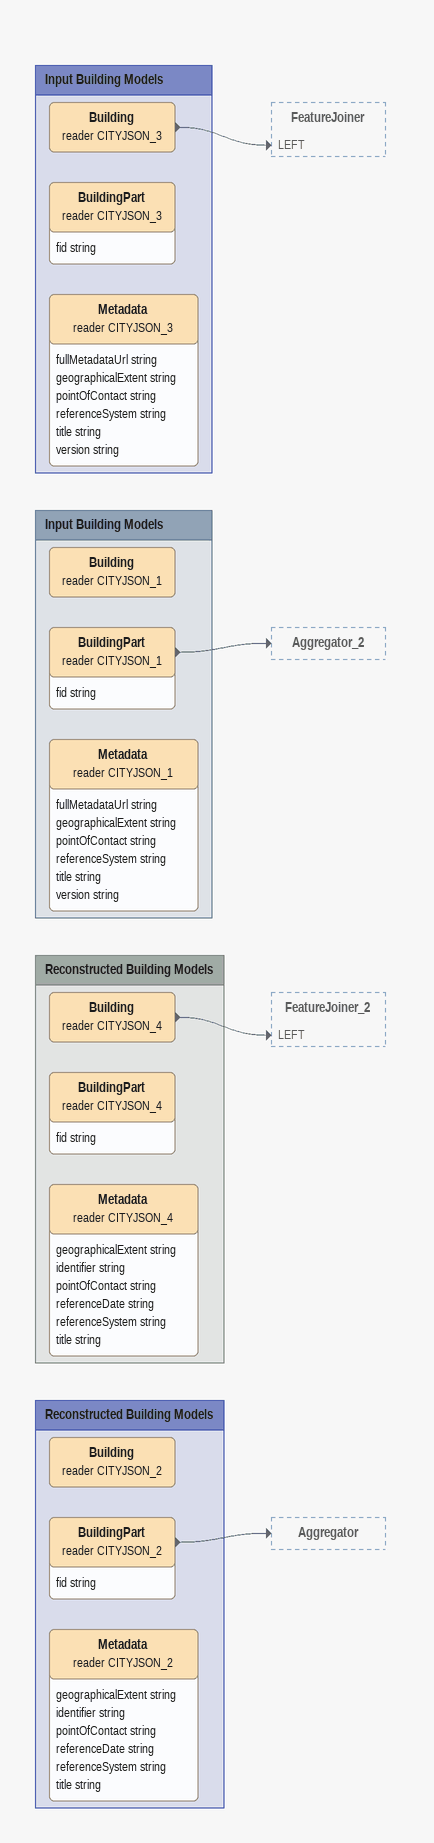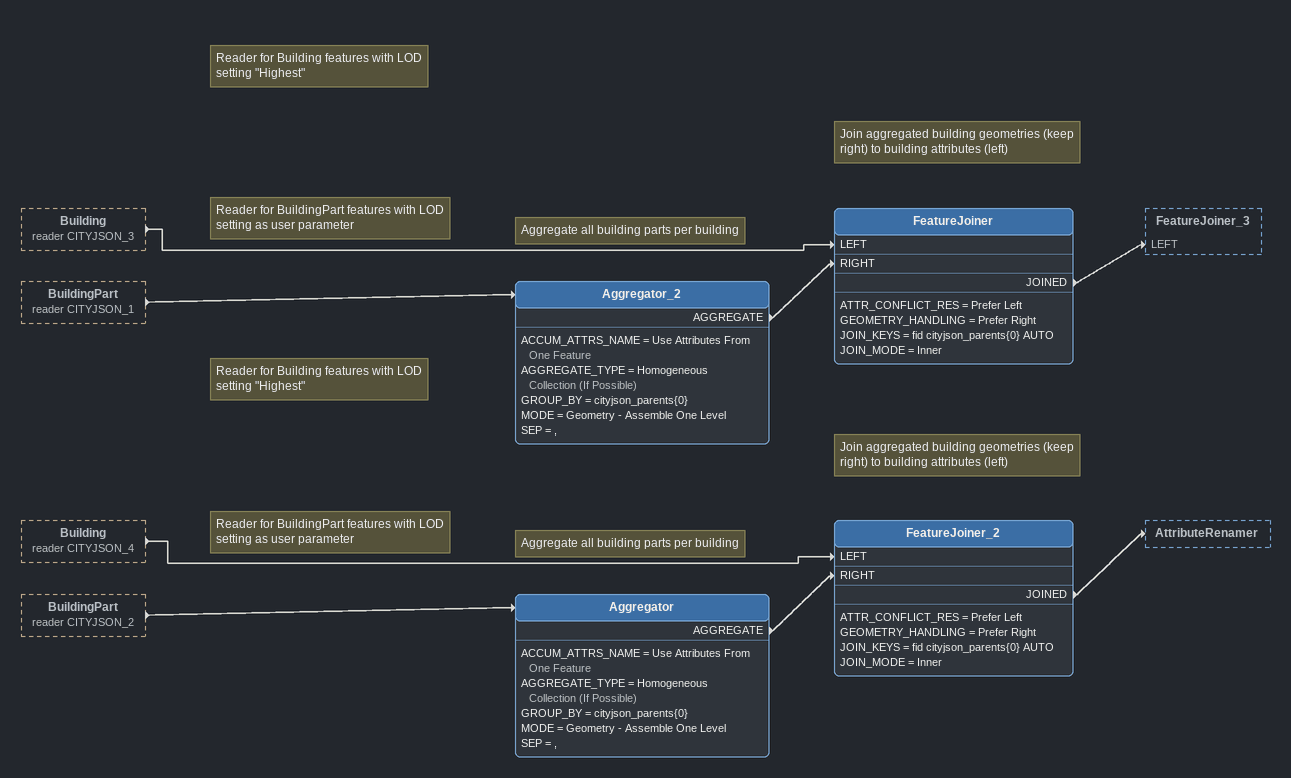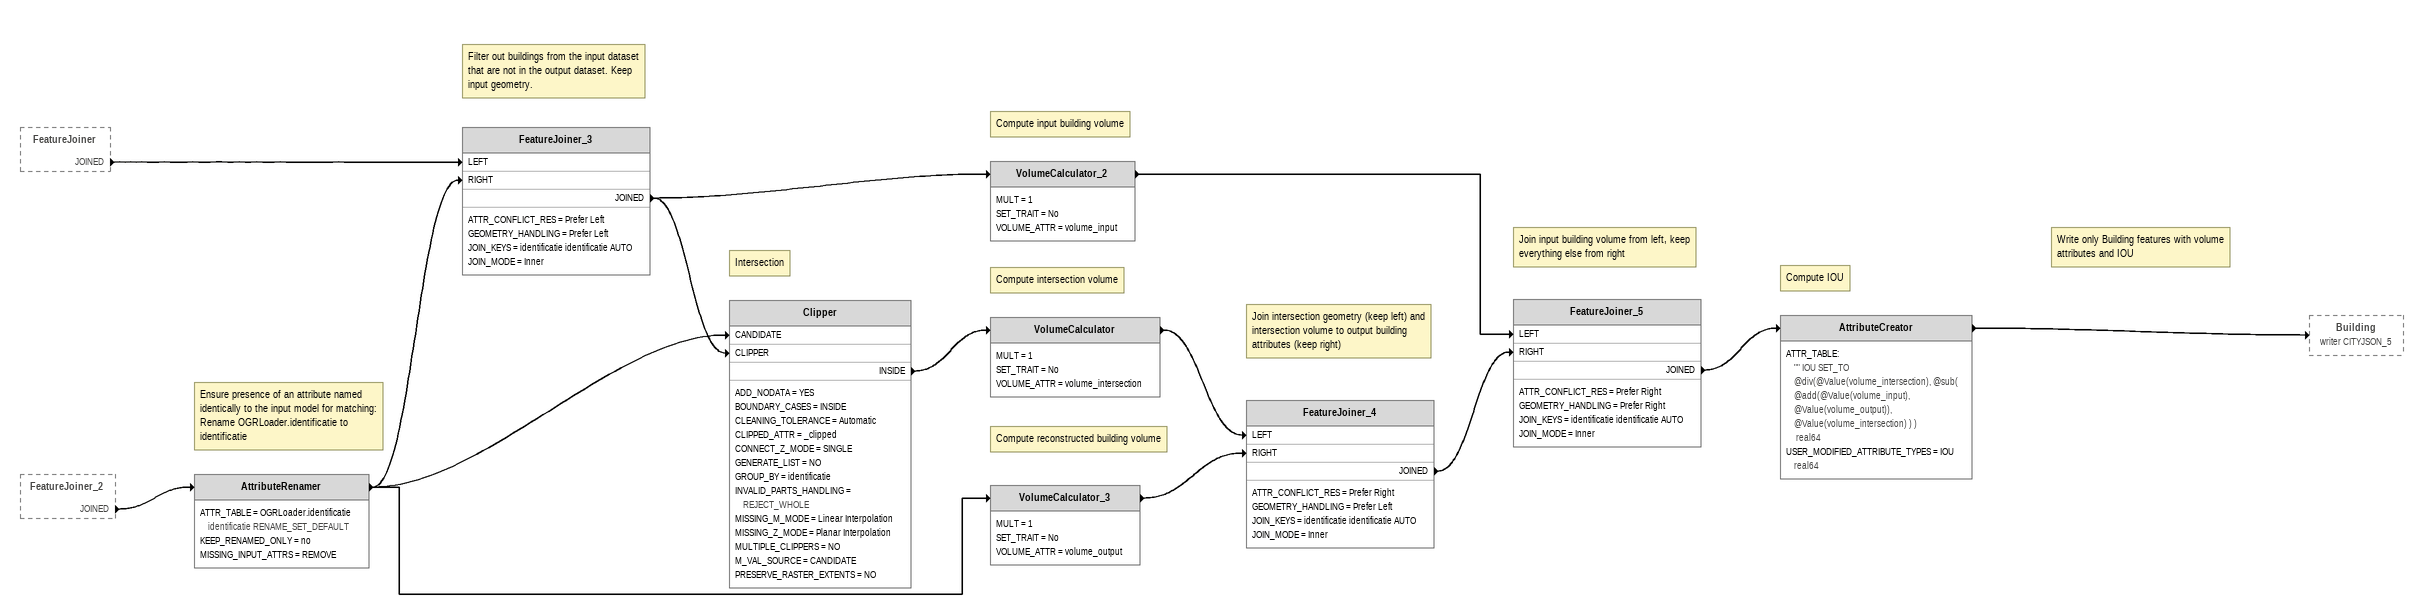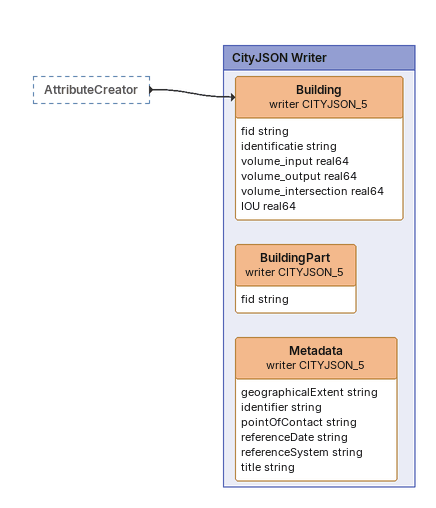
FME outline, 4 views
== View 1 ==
Bookmark: Input Building Models
Building (reader CITYJSON_3)
    -> FeatureJoiner [LEFT]
BuildingPart (reader CITYJSON_3)
    attributes: fid string
Metadata (reader CITYJSON_3)
    attributes: fullMetadataUrl string, geographicalExtent string, pointOfContact string, referenceSystem string, title string, version string

Bookmark: Input Building Models
Building (reader CITYJSON_1)
BuildingPart (reader CITYJSON_1)
    attributes: fid string
    -> Aggregator_2
Metadata (reader CITYJSON_1)
    attributes: fullMetadataUrl string, geographicalExtent string, pointOfContact string, referenceSystem string, title string, version string

Bookmark: Reconstructed Building Models
Building (reader CITYJSON_4)
    -> FeatureJoiner_2 [LEFT]
BuildingPart (reader CITYJSON_4)
    attributes: fid string
Metadata (reader CITYJSON_4)
    attributes: geographicalExtent string, identifier string, pointOfContact string, referenceDate string, referenceSystem string, title string

Bookmark: Reconstructed Building Models
Building (reader CITYJSON_2)
BuildingPart (reader CITYJSON_2)
    attributes: fid string
    -> Aggregator
Metadata (reader CITYJSON_2)
    attributes: geographicalExtent string, identifier string, pointOfContact string, referenceDate string, referenceSystem string, title string

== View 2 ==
Building (reader CITYJSON_3) [outside]
    -> FeatureJoiner [LEFT]
BuildingPart (reader CITYJSON_1) [outside]
    -> Aggregator_2
Building (reader CITYJSON_4) [outside]
    -> FeatureJoiner_2 [LEFT]
BuildingPart (reader CITYJSON_2) [outside]
    -> Aggregator
Note: Reader for Building features with LOD setting "Highest"
Note: Reader for BuildingPart features with LOD setting as user parameter
Note: Reader for Building features with LOD setting "Highest"
Note: Aggregate all building parts per building
Aggregator_2
    ACCUM_ATTRS_NAME = Use Attributes From One Feature
    AGGREGATE_TYPE = Homogeneous Collection (If Possible)
    GROUP_BY = cityjson_parents{0}
    MODE = Geometry - Assemble One Level
    SEP = ,
    AGGREGATE -> FeatureJoiner [RIGHT]
Note: Join aggregated building geometries (keep right) to building attributes (left)
FeatureJoiner
    ATTR_CONFLICT_RES = Prefer Left
    GEOMETRY_HANDLING = Prefer Right
    JOIN_KEYS = fid cityjson_parents{0} AUTO
    JOIN_MODE = Inner
    JOINED -> FeatureJoiner_3 [LEFT]
Note: Reader for BuildingPart features with LOD setting as user parameter
Note: Aggregate all building parts per building
Aggregator
    ACCUM_ATTRS_NAME = Use Attributes From One Feature
    AGGREGATE_TYPE = Homogeneous Collection (If Possible)
    GROUP_BY = cityjson_parents{0}
    MODE = Geometry - Assemble One Level
    SEP = ,
    AGGREGATE -> FeatureJoiner_2 [RIGHT]
Note: Join aggregated building geometries (keep right) to building attributes (left)
FeatureJoiner_2
    ATTR_CONFLICT_RES = Prefer Left
    GEOMETRY_HANDLING = Prefer Right
    JOIN_KEYS = fid cityjson_parents{0} AUTO
    JOIN_MODE = Inner
    JOINED -> AttributeRenamer

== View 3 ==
FeatureJoiner [outside]
    JOINED -> FeatureJoiner_3 [LEFT]
FeatureJoiner_2 [outside]
    JOINED -> AttributeRenamer
Note: Ensure presence of an attribute named identically to the input model for matching: / Rename OGRLoader.identificatie to identificatie
AttributeRenamer
    ATTR_TABLE = OGRLoader.identificatie identificatie RENAME_SET_DEFAULT
    KEEP_RENAMED_ONLY = no
    MISSING_INPUT_ATTRS = REMOVE
    -> FeatureJoiner_3 [RIGHT]
    -> Clipper [CANDIDATE]
    -> VolumeCalculator_3
Note: Filter out buildings from the input dataset that are not in the output dataset. Keep input geometry.
FeatureJoiner_3
    ATTR_CONFLICT_RES = Prefer Left
    GEOMETRY_HANDLING = Prefer Left
    JOIN_KEYS = identificatie identificatie AUTO
    JOIN_MODE = Inner
    JOINED -> Clipper [CLIPPER]
    JOINED -> VolumeCalculator_2
Note: Compute input building volume
VolumeCalculator_2
    MULT = 1
    SET_TRAIT = No
    VOLUME_ATTR = volume_input
    -> FeatureJoiner_5 [LEFT]
Note: Intersection
Clipper
    ADD_NODATA = YES
    BOUNDARY_CASES = INSIDE
    CLEANING_TOLERANCE = Automatic
    CLIPPED_ATTR = _clipped
    CONNECT_Z_MODE = SINGLE
    GENERATE_LIST = NO
    GROUP_BY = identificatie
    INVALID_PARTS_HANDLING = REJECT_WHOLE
    MISSING_M_MODE = Linear Interpolation
    MISSING_Z_MODE = Planar Interpolation
    MULTIPLE_CLIPPERS = NO
    M_VAL_SOURCE = CANDIDATE
    PRESERVE_RASTER_EXTENTS = NO
    INSIDE -> VolumeCalculator
Note: Compute intersection volume
VolumeCalculator
    MULT = 1
    SET_TRAIT = No
    VOLUME_ATTR = volume_intersection
    -> FeatureJoiner_4 [LEFT]
Note: Compute reconstructed building volume
VolumeCalculator_3
    MULT = 1
    SET_TRAIT = No
    VOLUME_ATTR = volume_output
    -> FeatureJoiner_4 [RIGHT]
Note: Join intersection geometry (keep left) and intersection volume to output building attributes (keep right)
FeatureJoiner_4
    ATTR_CONFLICT_RES = Prefer Right
    GEOMETRY_HANDLING = Prefer Left
    JOIN_KEYS = identificatie identificatie AUTO
    JOIN_MODE = Inner
    JOINED -> FeatureJoiner_5 [RIGHT]
Note: Join input building volume from left, keep everything else from right
FeatureJoiner_5
    ATTR_CONFLICT_RES = Prefer Right
    GEOMETRY_HANDLING = Prefer Right
    JOIN_KEYS = identificatie identificatie AUTO
    JOIN_MODE = Inner
    JOINED -> AttributeCreator
Note: Compute IOU
Note: Write only Building features with volume attributes and IOU
AttributeCreator
    ATTR_TABLE:
      "" IOU SET_TO @div(@Value(volume_intersection), @sub( @add(@Value(volume_input), @Value(volume_output)), @Value(volume_intersection) ) )
       real64
    USER_MODIFIED_ATTRIBUTE_TYPES = IOU real64
    -> Building (writer CITYJSON_5)

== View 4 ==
AttributeCreator [outside]
    -> Building (writer CITYJSON_5)

Bookmark: CityJSON Writer
Building (writer CITYJSON_5)
    attributes: fid string, identificatie string, volume_input real64, volume_output real64, volume_intersection real64, IOU real64
BuildingPart (writer CITYJSON_5)
    attributes: fid string
Metadata (writer CITYJSON_5)
    attributes: geographicalExtent string, identifier string, pointOfContact string, referenceDate string, referenceSystem string, title string
